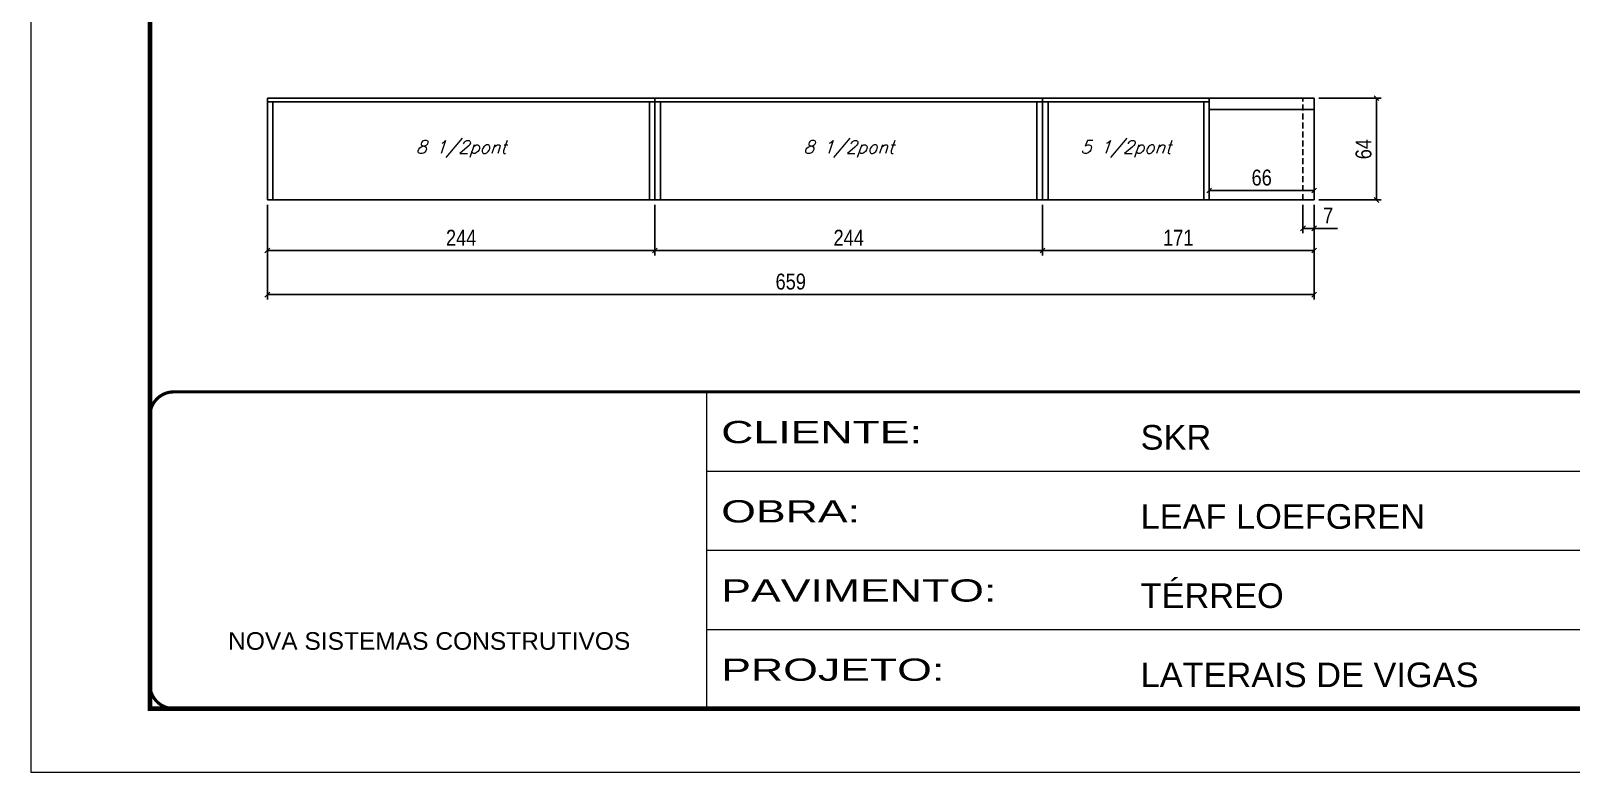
# Model space of a CAD drawing. Extents: x 3309 to 9590, y -2522 to 14608.
# Drawn here: x 4908 to 5878, y 12409 to 12876 of the extents above; entities that cross this region are included whole.
import ezdxf

# ---------------------------------------------------------------- set-up
doc = ezdxf.new("R2010")
doc.units = 0
for name, pattern in [('CONTINUO', [0]), ('DASHED', [0.75, 0.5, -0.25]), ('HIDDEN', [0.375, 0.25, -0.125])]:
    doc.linetypes.add(name, pattern=pattern)
for name, color, linetype in [('COTA', 241, 'Continuous'), ('Painéis', 200, 'Continuous'), ('SARR_2.2x7', 40, 'Continuous'), ('SARR_3.5x7', 81, 'Continuous'), ('texto', 7, 'Continuous')]:
    doc.layers.add(name, color=color, linetype=linetype)
doc.layers.add('Folhas', color=255, linetype='Continuous', lineweight=9)
doc.layers.add('SARRAFO DE PRESSAO', color=251, linetype='DASHED', lineweight=9)
doc.styles.add('ARIAL', font='arial.ttf')
doc.styles.add('COTA TECNICA', font='techl___.ttf', dxfattribs={"height": 10})
doc.styles.add('Romans', font='romans.shx')
doc.styles.add('Tecnologia', font='')
doc.styles.get('Tecnologia').set_extended_font_data('Forgotten Futurist')
doc.dimstyles.new('PAINEL', dxfattribs={"dimtxt": 10, "dimasz": 3, "dimexe": 3, "dimexo": 3, "dimgap": 3, "dimtad": 1, "dimdec": 1, "dimzin": 12, "dimdsep": 46, "dimtxsty": 'COTA TECNICA', "dimblk1": 'OBLIQUE', "dimblk2": 'OBLIQUE', "dimsah": 1, "dimcen": 0.9, "dimclrd": 4, "dimclre": 4, "dimclrt": 240, "dimadec": 1, "dimazin": 3, "dimtfac": 1, "dimtdec": 1, "dimtmove": 0, "dimatfit": 3, "dimfxl": 1, "dimtolj": 1, "dimtzin": 12, "dimarcsym": 0})

# ---------------------------------------------------------------- blocks, each defined once
blk = doc.blocks.new('9999999999')
at = {"color": 30, "linetype": 'CONTINUO'}
for p, q in [((98564.56, 34230.21), (98564.56, 34429.45)), ((98564.56, 34379.64), (99583.98, 34379.64)), ((98564.56, 34329.83), (99487.98, 34329.83)), ((98564.56, 34280.02), (99487.98, 34280.02))]:
    blk.add_line(p, q, dxfattribs=at)
at = {"color": 30, "linetype": 'CONTINUO', "const_width": 2}
blk.add_lwpolyline([(99583.98, 34230.21), (99583.98, 34414.45, 0.414214), (99568.98, 34429.45), (98228.98, 34429.45, 0.414214), (98213.98, 34414.45), (98213.98, 34245.21, 0.414214), (98228.98, 34230.21), (99583.98, 34230.21)], format="xyb", dxfattribs=at)
at = {"layer": 'Folhas'}
blk.add_lwpolyline([(98138.98, 34190.21), (99623.98, 34190.21), (99623.98, 35240.21), (98138.98, 35240.21)], close=True, dxfattribs=at)
at = {"layer": 'Folhas', "color": 30, "const_width": 3}
blk.add_lwpolyline([(98213.98, 34230.21), (99583.98, 34230.21), (99583.98, 35200.21), (98213.98, 35200.21)], close=True, dxfattribs=at)
at = {"color": 7, "linetype": 'Continuous', "ltscale": 5, "style": 'ARIAL'}
for s, height, p in [('SKR', 15.483, (98837.68, 34393.13)), ('LEAF LOEFGREN', 15.4829, (98837.68, 34343.32)), ('TÉRREO', 15.483, (98837.68, 34293.51)), ('NOVA SISTEMAS CONSTRUTIVOS', 11.0592, (98263.19, 34267.21)), ('LATERAIS DE VIGAS', 15.4829, (98837.68, 34243.7))]:
    blk.add_text(s, height=height, dxfattribs=at).set_placement(p)
at = {"layer": 'Folhas', "color": 7, "style": 'Tecnologia', "width": 1.5}
for s, p in [('CLIENTE:', (98573.65, 34397.17)), ('OBRA:', (98573.65, 34347.31)), ('PAVIMENTO:', (98573.65, 34297.5)), ('PROJETO:', (98573.65, 34247.69))]:
    blk.add_text(s, height=14, dxfattribs=at).set_placement(p)
blk = doc.blocks.new('_Oblique')
at = {"color": 0, "linetype": 'ByBlock', "lineweight": -2}
blk.add_line((-0.5, -0.5), (0.5, 0.5), dxfattribs=at)
blk = doc.blocks.new('*D1477')
at = {"layer": 'COTA', "color": 4, "lineweight": -2, "transparency": 16777216}
for p, q in [((5056.8, 12766.25), (5056.8, 12706.71)), ((5715.8, 12766.25), (5715.8, 12706.71)), ((5715.8, 12709.71), (5056.8, 12709.71))]:
    blk.add_line(p, q, dxfattribs=at)
at = {"layer": 'Defpoints', "color": 0, "transparency": 16777216}
for p in [(5056.8, 12769.25, 0), (5715.8, 12769.25, 0), (5056.8, 12709.71)]:
    blk.add_point(p, dxfattribs=at)
at = {"layer": 'COTA', "color": 4, "lineweight": -2, "transparency": 16777216, "xscale": 3, "yscale": 3, "zscale": 3, "rotation": 180}
blk.add_blockref('_Oblique', (5056.8, 12709.71), dxfattribs=at)
at = {"layer": 'COTA', "color": 4, "lineweight": -2, "transparency": 16777216, "xscale": 3, "yscale": 3, "zscale": 3}
blk.add_blockref('_Oblique', (5715.8, 12709.71), dxfattribs=at)
at = {"layer": 'COTA', "color": 240, "transparency": 16777216, "insert": (5386.3, 12717.85), "char_height": 10, "attachment_point": 5, "style": 'COTA TECNICA'}
blk.add_mtext('\\A1;659', dxfattribs=at)
blk = doc.blocks.new('*D1478')
at = {"layer": 'COTA', "color": 4, "lineweight": -2, "transparency": 16777216}
for p, q in [((5718.8, 12833.25), (5758.06, 12833.25)), ((5755.06, 12833.25), (5755.06, 12769.25)), ((5718.8, 12769.25), (5758.06, 12769.25))]:
    blk.add_line(p, q, dxfattribs=at)
at = {"layer": 'Defpoints', "color": 0, "transparency": 16777216}
for p in [(5715.8, 12833.25, 0), (5715.8, 12769.25, 0), (5755.06, 12769.25)]:
    blk.add_point(p, dxfattribs=at)
at = {"layer": 'COTA', "color": 4, "lineweight": -2, "transparency": 16777216, "xscale": 3, "yscale": 3, "zscale": 3}
for p, rotation in [((5755.06, 12833.25), 90), ((5755.06, 12769.25), 270)]:
    blk.add_blockref('_Oblique', p, dxfattribs=dict(at, rotation=rotation))
at = {"layer": 'COTA', "color": 240, "transparency": 16777216, "insert": (5746.96, 12801.25), "char_height": 10, "attachment_point": 5, "rotation": 90, "style": 'COTA TECNICA'}
blk.add_mtext('\\A1;64', dxfattribs=at)
blk = doc.blocks.new('*D1479')
at = {"layer": 'COTA', "color": 4, "lineweight": -2, "transparency": 16777216}
for p, q in [((5056.8, 12766.25), (5056.8, 12734.42)), ((5300.8, 12766.25), (5300.8, 12734.42)), ((5056.8, 12737.42), (5300.8, 12737.42))]:
    blk.add_line(p, q, dxfattribs=at)
at = {"layer": 'Defpoints', "color": 0, "transparency": 16777216}
for p in [(5056.8, 12769.25, 0), (5300.8, 12769.25, 0), (5300.8, 12737.42)]:
    blk.add_point(p, dxfattribs=at)
at = {"layer": 'COTA', "color": 4, "lineweight": -2, "transparency": 16777216, "xscale": 3, "yscale": 3, "zscale": 3, "rotation": 180}
blk.add_blockref('_Oblique', (5056.8, 12737.42), dxfattribs=at)
at = {"layer": 'COTA', "color": 4, "lineweight": -2, "transparency": 16777216, "xscale": 3, "yscale": 3, "zscale": 3}
blk.add_blockref('_Oblique', (5300.8, 12737.42), dxfattribs=at)
at = {"layer": 'COTA', "color": 240, "transparency": 16777216, "insert": (5178.8, 12745.49), "char_height": 10, "attachment_point": 5, "style": 'COTA TECNICA'}
blk.add_mtext('\\A1;244', dxfattribs=at)
blk = doc.blocks.new('*D1480')
at = {"layer": 'COTA', "color": 4, "lineweight": -2, "transparency": 16777216}
for p, q in [((5544.8, 12766.25), (5544.8, 12734.42)), ((5715.8, 12766.25), (5715.8, 12734.42)), ((5544.8, 12737.42), (5715.8, 12737.42))]:
    blk.add_line(p, q, dxfattribs=at)
at = {"layer": 'Defpoints', "color": 0, "transparency": 16777216}
for p in [(5544.8, 12769.25, 0), (5715.8, 12769.25, 0), (5715.8, 12737.42)]:
    blk.add_point(p, dxfattribs=at)
at = {"layer": 'COTA', "color": 4, "lineweight": -2, "transparency": 16777216, "xscale": 3, "yscale": 3, "zscale": 3, "rotation": 180}
blk.add_blockref('_Oblique', (5544.8, 12737.42), dxfattribs=at)
at = {"layer": 'COTA', "color": 4, "lineweight": -2, "transparency": 16777216, "xscale": 3, "yscale": 3, "zscale": 3}
blk.add_blockref('_Oblique', (5715.8, 12737.42), dxfattribs=at)
at = {"layer": 'COTA', "color": 240, "transparency": 16777216, "insert": (5630.3, 12745.49), "char_height": 10, "attachment_point": 5, "style": 'COTA TECNICA'}
blk.add_mtext('\\A1;171', dxfattribs=at)
blk = doc.blocks.new('*D1481')
at = {"layer": 'COTA', "color": 4, "lineweight": -2, "transparency": 16777216}
for p, q in [((5708.8, 12766.25), (5708.8, 12748.4)), ((5715.8, 12766.25), (5715.8, 12748.4)), ((5708.8, 12751.4), (5715.8, 12751.4)), ((5715.8, 12751.4), (5730.53, 12751.4))]:
    blk.add_line(p, q, dxfattribs=at)
at = {"layer": 'Defpoints', "color": 0, "transparency": 16777216}
for p in [(5708.8, 12769.25), (5715.8, 12769.25), (5715.8, 12751.4)]:
    blk.add_point(p, dxfattribs=at)
at = {"layer": 'COTA', "color": 4, "lineweight": -2, "transparency": 16777216, "xscale": 3, "yscale": 3, "zscale": 3, "rotation": 180}
blk.add_blockref('_Oblique', (5708.8, 12751.4), dxfattribs=at)
at = {"layer": 'COTA', "color": 4, "lineweight": -2, "transparency": 16777216, "xscale": 3, "yscale": 3, "zscale": 3}
blk.add_blockref('_Oblique', (5715.8, 12751.4), dxfattribs=at)
at = {"layer": 'COTA', "color": 240, "transparency": 16777216, "insert": (5724.66, 12759.48), "char_height": 10, "attachment_point": 5, "style": 'COTA TECNICA'}
blk.add_mtext('\\A1;7', dxfattribs=at)
blk = doc.blocks.new('*D1482')
at = {"layer": 'COTA', "color": 4, "lineweight": -2, "transparency": 16777216}
for p, q in [((5649.8, 12772.25), (5649.8, 12778.16)), ((5649.8, 12775.16), (5715.8, 12775.16)), ((5715.8, 12772.25), (5715.8, 12778.16))]:
    blk.add_line(p, q, dxfattribs=at)
at = {"layer": 'Defpoints', "color": 0, "transparency": 16777216}
for p in [(5715.8, 12775.16), (5649.8, 12769.25), (5715.8, 12769.25)]:
    blk.add_point(p, dxfattribs=at)
at = {"layer": 'COTA', "color": 4, "lineweight": -2, "transparency": 16777216, "xscale": 3, "yscale": 3, "zscale": 3, "rotation": 180}
blk.add_blockref('_Oblique', (5649.8, 12775.16), dxfattribs=at)
at = {"layer": 'COTA', "color": 4, "lineweight": -2, "transparency": 16777216, "xscale": 3, "yscale": 3, "zscale": 3}
blk.add_blockref('_Oblique', (5715.8, 12775.16), dxfattribs=at)
at = {"layer": 'COTA', "color": 240, "transparency": 16777216, "insert": (5682.8, 12783.27), "char_height": 10, "attachment_point": 5, "style": 'COTA TECNICA'}
blk.add_mtext('\\A1;66', dxfattribs=at)
blk = doc.blocks.new('*D2659')
at = {"layer": 'COTA', "color": 4, "lineweight": -2, "transparency": 16777216}
for p, q in [((5300.8, 12766.25), (5300.8, 12734.42)), ((5544.8, 12766.25), (5544.8, 12734.42)), ((5300.8, 12737.42), (5544.8, 12737.42))]:
    blk.add_line(p, q, dxfattribs=at)
at = {"layer": 'Defpoints', "color": 0, "transparency": 16777216}
for p in [(5300.8, 12769.25), (5544.8, 12769.25), (5544.8, 12737.42)]:
    blk.add_point(p, dxfattribs=at)
at = {"layer": 'COTA', "color": 4, "lineweight": -2, "transparency": 16777216, "xscale": 3, "yscale": 3, "zscale": 3, "rotation": 180}
blk.add_blockref('_Oblique', (5300.8, 12737.42), dxfattribs=at)
at = {"layer": 'COTA', "color": 4, "lineweight": -2, "transparency": 16777216, "xscale": 3, "yscale": 3, "zscale": 3}
blk.add_blockref('_Oblique', (5544.8, 12737.42), dxfattribs=at)
at = {"layer": 'COTA', "color": 240, "transparency": 16777216, "insert": (5422.8, 12745.49), "char_height": 10, "attachment_point": 5, "style": 'COTA TECNICA'}
blk.add_mtext('\\A1;244', dxfattribs=at)

msp = doc.modelspace()

# ---------------------------------------------------------------- linework, layer by layer
at = {"layer": 'Painéis', "linetype": 'ByBlock'}
for p, q in [((5715.8, 12833.25), (5056.8, 12833.25)), ((5056.8, 12833.25), (5056.8, 12769.25)), ((5300.8, 12833.25), (5300.8, 12769.25)), ((5544.8, 12833.25), (5544.8, 12769.25)), ((5715.8, 12769.25), (5715.8, 12833.25)), ((5056.8, 12769.25), (5715.8, 12769.25))]:
    msp.add_line(p, q, dxfattribs=at)
at = {"layer": 'SARR_2.2x7', "linetype": 'Continuous'}
for p, q in [((5300.8, 12831.05), (5056.8, 12831.05)), ((5544.8, 12831.05), (5300.8, 12831.05)), ((5649.8, 12831.05), (5544.8, 12831.05)), ((5715.8, 12826.25), (5649.8, 12826.25))]:
    msp.add_line(p, q, dxfattribs=at)
at = {"layer": 'SARR_2.2x7', "linetype": 'HIDDEN', "ltscale": 15}
msp.add_line((5708.8, 12769.25), (5708.8, 12833.25), dxfattribs=at)
at = {"layer": 'SARR_3.5x7'}
for p, q in [((5060.3, 12831.05), (5060.3, 12769.25)), ((5297.3, 12831.05), (5297.3, 12769.25)), ((5304.3, 12831.05), (5304.3, 12769.25)), ((5541.3, 12831.05), (5541.3, 12769.25)), ((5548.3, 12831.05), (5548.3, 12769.25)), ((5646.3, 12831.05), (5646.3, 12769.25)), ((5649.8, 12833.25), (5649.8, 12769.25))]:
    msp.add_line(p, q, dxfattribs=at)

# ---------------------------------------------------------------- block references
at = {"layer": 'SARRAFO DE PRESSAO', "color": 6, "linetype": 'ByBlock'}
msp.add_blockref('9999999999', (-93231.11, -21780.92), dxfattribs=at)

# ---------------------------------------------------------------- texts
at = {"layer": 'texto', "color": 2, "char_height": 8, "attachment_point": 5, "style": 'Romans'}
for s, insert in [('{\\Q19;\\C256;8 1/2pont}', (5178.8, 12801.25)), ('{\\Q19;\\C256;8 1/2pont}', (5422.8, 12801.25)), ('{\\Q19;\\C256;5 1/2pont}', (5597.3, 12801.25))]:
    msp.add_mtext(s, dxfattribs=dict(at, insert=insert))

# ---------------------------------------------------------------- dimensions: what is measured, and where the dimension line sits
at = {"layer": 'COTA'}
dim = msp.add_linear_dim(base=(5755.06, 12769.25, 0), p1=(5715.8, 12833.25), p2=(5715.8, 12769.25), angle=90, dimstyle='PAINEL', dxfattribs=at)
dim.commit()
dim.dimension.update_dxf_attribs({"geometry": '*D1478', "text_midpoint": (5746.96, 12801.25, 0)})
for base, p1, p2, picture, middle in [((5715.8, 12775.16), (5649.8, 12769.25), (5715.8, 12769.25), '*D1482', (5682.8, 12783.27)), ((5056.8, 12709.71, 0), (5715.8, 12769.25), (5056.8, 12769.25), '*D1477', (5386.3, 12717.85, 0)), ((5300.8, 12737.42, 0), (5056.8, 12769.25), (5300.8, 12769.25), '*D1479', (5178.8, 12745.49, 0)), ((5544.8, 12737.42), (5300.8, 12769.25), (5544.8, 12769.25), '*D2659', (5422.8, 12745.49)), ((5715.8, 12751.4), (5708.8, 12769.25), (5715.8, 12769.25), '*D1481', (5724.66, 12759.48))]:
    dim = msp.add_linear_dim(base=base, p1=p1, p2=p2, dimstyle='PAINEL', dxfattribs=at)
    dim.commit()
    dim.dimension.update_dxf_attribs({"geometry": picture, "text_midpoint": middle})
dim = msp.add_linear_dim(base=(5715.8, 12737.42, 0), p1=(5544.8, 12769.25), p2=(5715.8, 12769.25), dimstyle='PAINEL', override={"dimtmove": 1}, dxfattribs=at)
dim.commit()
dim.dimension.update_dxf_attribs({"geometry": '*D1480', "text_midpoint": (5630.3, 12745.49, 0)})

doc.saveas('drawing.dxf')
